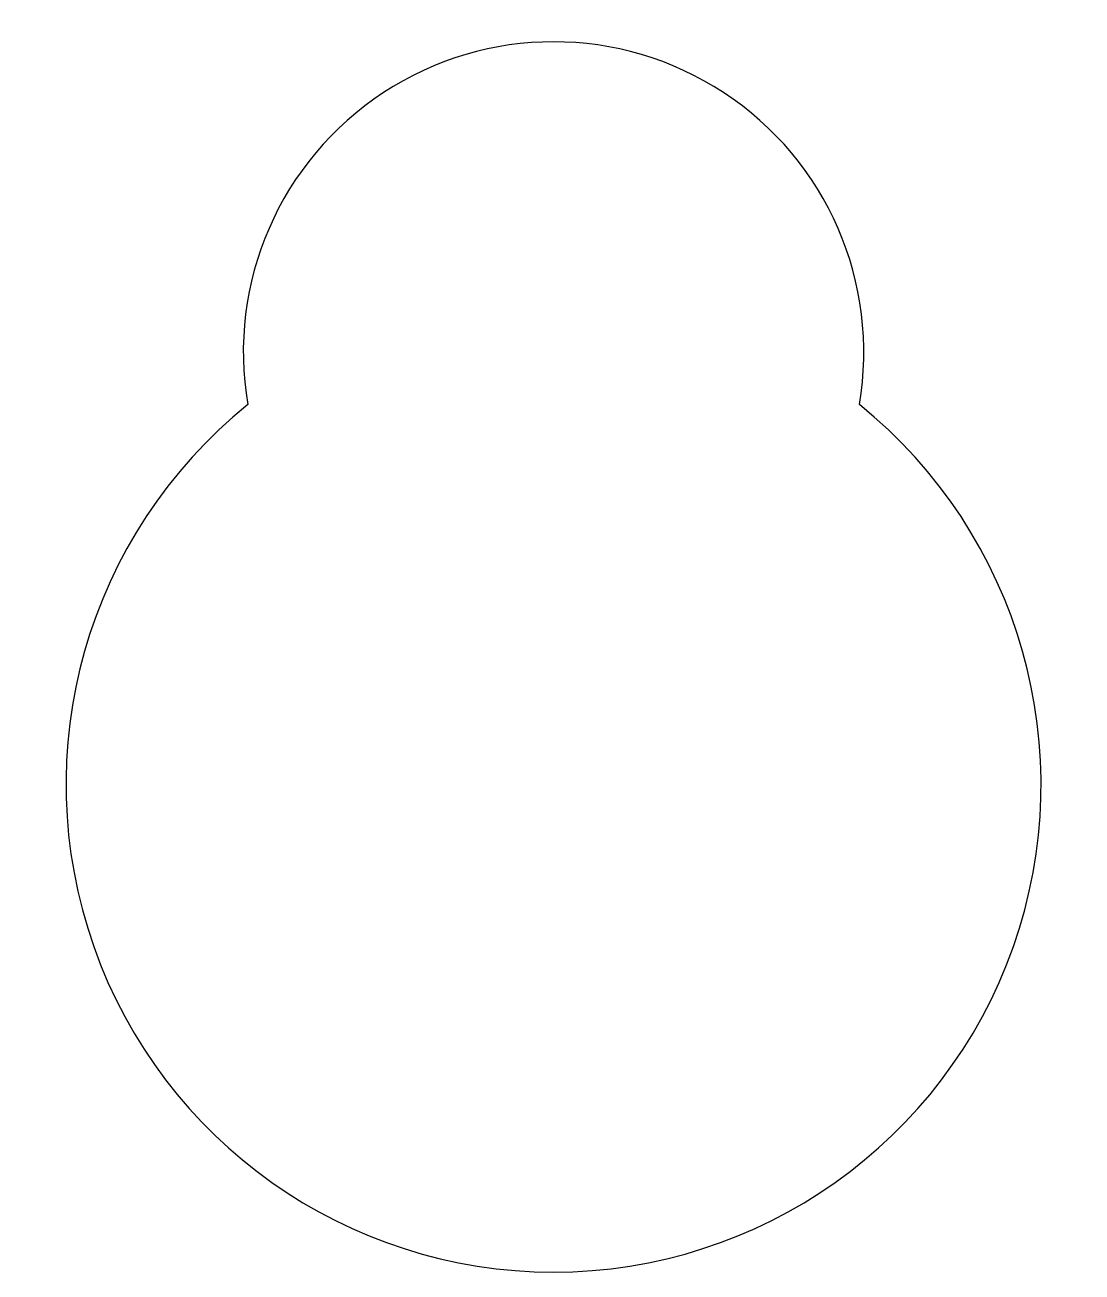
# Model space of a CAD drawing. Extents: x -0.5 to 11.5, y 0 to 14.1.
import ezdxf

# ---------------------------------------------------------------- set-up
doc = ezdxf.new("R2010")
doc.units = 0

# ---------------------------------------------------------------- blocks, each defined once
blk = doc.blocks.new('hfgd')
at = {"color": 7}
for centre, radius, start, end in [((8263.519, -2141.548), 3.5, 350.2666, 189.7334), ((8263.519, -2146.424), 5.5, 128.8441, 51.1559)]:
    blk.add_arc(centre, radius, start, end, dxfattribs=at)

msp = doc.modelspace()

# ---------------------------------------------------------------- block references
msp.add_blockref('hfgd', (-8258.018, 2151.924))

doc.saveas('drawing.dxf')
